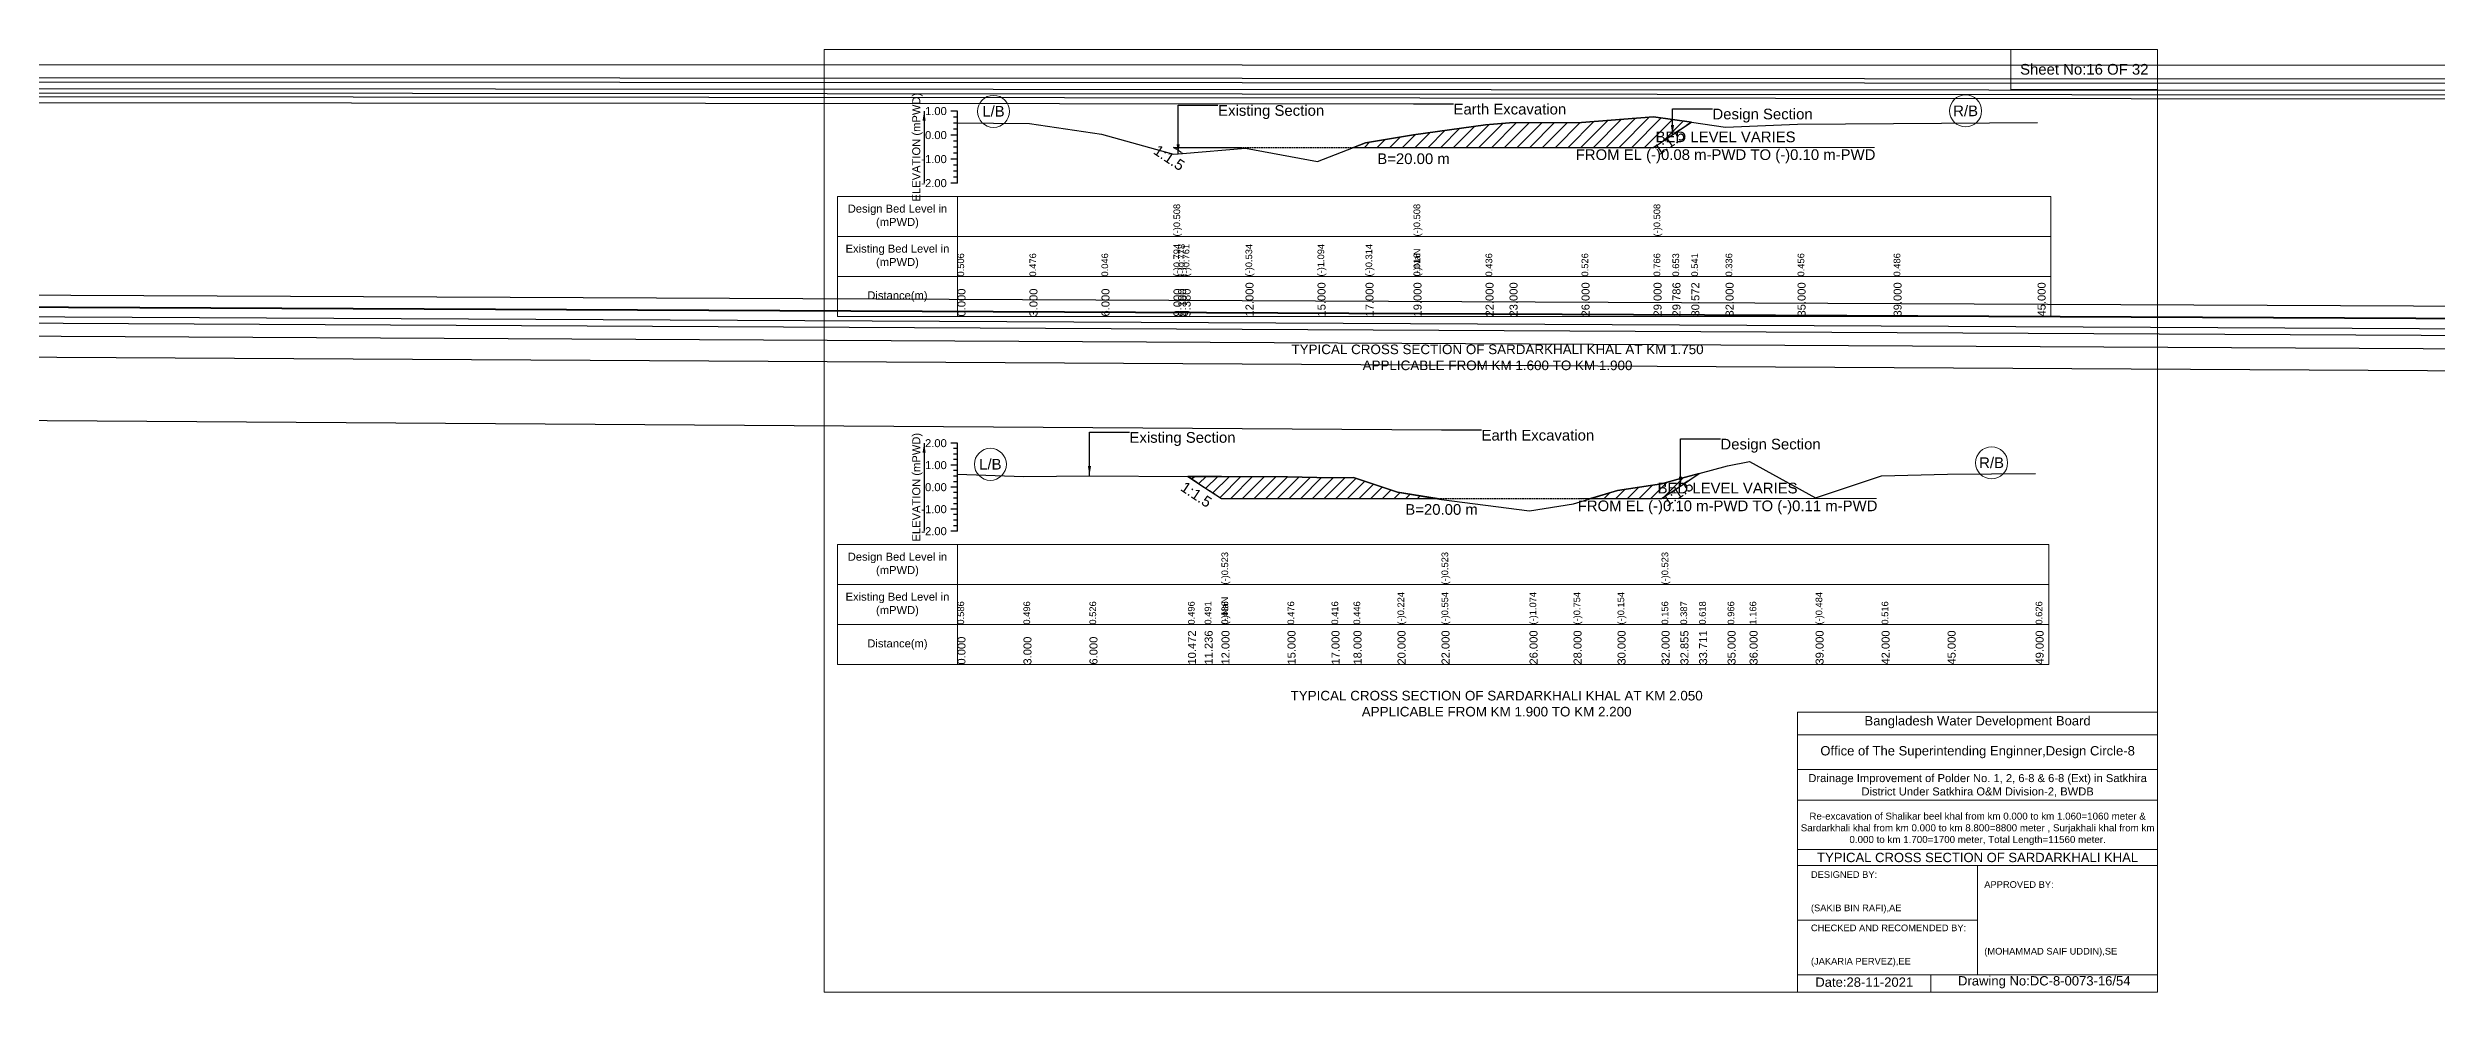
# Model space of a CAD drawing. Header units: inches. Extents: x 0 to 416000, y -4242 to 7.
# Drawn here: x 246507 to 257254, y -4242 to 7 of the extents above; entities that cross this region are included whole.
import ezdxf

# ---------------------------------------------------------------- set-up
doc = ezdxf.new("R2010")
doc.units = ezdxf.units.IN
doc.header["$LTSCALE"] = 7
doc.header["$MEASUREMENT"] = 0
doc.linetypes.add('DASHED', pattern=[0.75, 0.5, -0.25])
for name, color, linetype, lineweight in [('Cross section Data Border', 7, 'Continuous', 9), ('Cross Section Labels', 7, 'Continuous', 9), ('Design_Bed_Level for Xsection', 7, 'DASHED', 25), ('Existing_Bed_Level for Xsection', 7, 'Continuous', 25), ('Long Section Labels', 7, 'Continuous', 9)]:
    doc.layers.add(name, color=color, linetype=linetype, lineweight=lineweight)
doc.styles.get("Standard").update_dxf_attribs({"font": 'arial.ttf'})
doc.dimstyles.get("Standard").update_dxf_attribs({"dimtxt": 0.18, "dimasz": 0.18, "dimexe": 0.18, "dimexo": 0.0625, "dimgap": 0.09, "dimtad": 0, "dimtih": 1, "dimtoh": 1, "dimdec": 4, "dimzin": 0, "dimdsep": 46, "dimtxsty": 'Standard', "dimcen": 0.09, "dimadec": 0, "dimazin": 0, "dimtfac": 1, "dimtdec": 4, "dimtofl": 0, "dimtmove": 0, "dimatfit": 3, "dimfxl": 1, "dimtolj": 1, "dimtzin": 0, "dimarcsym": 0})

msp = doc.modelspace()

# ---------------------------------------------------------------- hatches: boundary and pattern name
at = {"layer": 'Existing_Bed_Level for Xsection'}
h = msp.add_hatch(dxfattribs=at)
h.set_pattern_fill('ANSI31', color=256, scale=324, style=0)
h.paths.add_polyline_path([(252382, -441), (252436, -441), (252652, -441), (252976, -441), (253084, -441), (253408, -441), (253732, -441), (253817, -384), (253902, -327), (253817, -315), (253732, -303), (253408, -329), (253084, -331), (252976, -339), (252652, -384), (252436, -420)])
h = msp.add_hatch(dxfattribs=at)
h.set_pattern_fill('ANSI31', color=256, scale=297, style=0)
h.paths.add_polyline_path([(251637, -1921), (251712, -1971), (251788, -2021), (252085, -2021), (252283, -2021), (252382, -2021), (252580, -2021), (252759, -2021), (252580, -1992), (252382, -1926), (252283, -1928), (252085, -1923), (251788, -1922), (251712, -1921)])
h = msp.add_hatch(dxfattribs=at)
h.set_pattern_fill('ANSI31', color=256, scale=297, style=0)
h.paths.add_polyline_path([(253448, -2021), (253570, -2021), (253768, -2021), (253853, -1965), (253937, -1909), (253853, -1931), (253768, -1954), (253570, -1985)])

# ---------------------------------------------------------------- linework, layer by layer
at = {"layer": 'Cross section Data Border'}
for points in [[(250000, 0), (256000, 0), (256000, -4242), (250000, -4242)], [(255340, 0), (256000, 0), (256000, -180), (255340, -180)], [(250060, -662), (255520, -662), (255520, -1202), (250060, -1202)], [(250060, -2228), (255511, -2228), (255511, -2768), (250060, -2768)]]:
    msp.add_lwpolyline(points, close=True, dxfattribs=at)
for points in [[(250600, -662), (250600, -1202)], [(250060, -842), (255520, -842)], [(250060, -1022), (255520, -1022)], [(250600, -2228), (250600, -2768)], [(250060, -2408), (255511, -2408)], [(250060, -2588), (255511, -2588)], [(254380, -4242), (254380, -2982), (256000, -2982)], [(254380, -3084), (256000, -3084)], [(254380, -3240), (256000, -3240)], [(254380, -3378), (256000, -3378)], [(254380, -3600), (256000, -3600)], [(254380, -3672), (256000, -3672)], [(255190, -3672), (255190, -4164)], [(254380, -3918), (255190, -3918)], [(254380, -4164), (256000, -4164)], [(254980, -4164), (254980, -4242)]]:
    msp.add_lwpolyline(points, dxfattribs=at)
at = {"layer": 'Cross Section Labels'}
for points in [[(253386, -441), (254726, -441)], [(253395, -2021), (254735, -2021)]]:
    msp.add_lwpolyline(points, dxfattribs=at)
for centre in [(250762, -279), (255136, -277), (250748, -1867), (255253, -1860)]:
    msp.add_circle(centre, 72, dxfattribs=at)
at = {"layer": 'Design_Bed_Level for Xsection'}
for points in [[(251613, -468), (251593, -454), (251572, -441), (252652, -441), (253732, -441), (253817, -384), (253902, -327)], [(251637, -1921), (251712, -1971), (251788, -2021), (252778, -2021), (253768, -2021), (253853, -1965), (253937, -1909)]]:
    msp.add_lwpolyline(points, dxfattribs=at)
at = {"layer": 'Existing_Bed_Level for Xsection'}
for points in [[(250600, -278), (250570, -278)], [(250600, -305), (250582, -305)], [(250600, -602), (250600, -494), (250600, -386), (250600, -278)], [(250600, -331), (250924, -334), (251248, -381), (251572, -472), (251572, -472), (251593, -470), (251613, -468), (251896, -444), (252220, -504), (252436, -420), (252652, -384), (252652, -384), (252976, -339), (253084, -331), (253408, -329), (253732, -303), (253732, -303), (253817, -315), (253902, -327), (254056, -350), (254380, -337), (254812, -333), (255460, -329)], [(250600, -386), (250570, -386)], [(250600, -332), (250582, -332)], [(250600, -359), (250582, -359)], [(250600, -413), (250582, -413)], [(250600, -494), (250570, -494)], [(250600, -440), (250582, -440)], [(250600, -467), (250582, -467)], [(250600, -521), (250582, -521)], [(250600, -602), (250570, -602)], [(250600, -548), (250582, -548)], [(250600, -575), (250582, -575)], [(250600, -1772), (250570, -1772)], [(250600, -1796), (250582, -1796)], [(250600, -1821), (250582, -1821)], [(250600, -2168), (250600, -2069), (250600, -1970), (250600, -1871), (250600, -1772)], [(250600, -1871), (250570, -1871)], [(250600, -1846), (250582, -1846)], [(250600, -1895), (250582, -1895)], [(250600, -1920), (250582, -1920)], [(250600, -1912), (250897, -1921), (251194, -1918), (251637, -1921), (251712, -1921), (251788, -1922), (251788, -1922), (252085, -1923), (252283, -1928), (252382, -1926), (252580, -1992), (252778, -2025), (252778, -2025), (253174, -2076), (253372, -2044), (253570, -1985), (253768, -1954), (253768, -1954), (253853, -1931), (253937, -1909), (254065, -1874), (254164, -1854), (254461, -2018), (254758, -1919), (255055, -1912), (255451, -1908)], [(250600, -1970), (250570, -1970)], [(250600, -1945), (250582, -1945)], [(250600, -1994), (250582, -1994)], [(250600, -2019), (250582, -2019)], [(250600, -2069), (250570, -2069)], [(250600, -2044), (250582, -2044)], [(250600, -2093), (250582, -2093)], [(250600, -2118), (250582, -2118)], [(250600, -2143), (250582, -2143)], [(250600, -2168), (250570, -2168)]]:
    msp.add_lwpolyline(points, dxfattribs=at)
for points in [[(252382, -441), (252436, -441), (252652, -441), (252652, -441), (252976, -441), (253084, -441), (253408, -441), (253732, -441), (253732, -441), (253817, -384), (253902, -327), (253902, -327), (253902, -327), (253817, -315), (253732, -303), (253732, -303), (253408, -329), (253084, -331), (252976, -339), (252652, -384), (252652, -384), (252436, -420)], [(251637, -1921), (251637, -1921), (251712, -1971), (251788, -2021), (251788, -2021), (252085, -2021), (252283, -2021), (252382, -2021), (252580, -2021), (252759, -2021), (252580, -1992), (252382, -1926), (252283, -1928), (252085, -1923), (251788, -1922), (251788, -1922), (251712, -1921), (251637, -1921)], [(253448, -2021), (253570, -2021), (253768, -2021), (253768, -2021), (253853, -1965), (253937, -1909), (253937, -1909), (253937, -1909), (253853, -1931), (253768, -1954), (253768, -1954), (253570, -1985)]]:
    msp.add_lwpolyline(points, close=True, dxfattribs=at)

# ---------------------------------------------------------------- texts
at = {"layer": 'Cross section Data Border', "attachment_point": 5}
for s, insert, char_height in [('Sheet No:16 OF 32', (255670, -90), 48), ('Bangladesh Water Development Board', (255190, -3027), 42), ('Office of The Superintending Enginner,Design Circle-8', (255190, -3162), 42)]:
    msp.add_mtext(s, dxfattribs=dict(at, insert=insert, char_height=char_height))
at = {"layer": 'Cross section Data Border'}
for s, insert, char_height, width, attachment_point in [('Design Bed Level in (mPWD)', (250330, -752), 36, 480, 5), ('Existing Bed Level in (mPWD)', (250330, -932), 36, 480, 5), ('Distance(m)', (250330, -1112), 36, 480, 5), ('Design Bed Level in (mPWD)', (250330, -2318), 36, 480, 5), ('Existing Bed Level in (mPWD)', (250330, -2498), 36, 480, 5), ('Distance(m)', (250330, -2678), 36, 480, 5), ('Drainage Improvement of Polder No. 1, 2, 6-8 & 6-8 (Ext) in Satkhira District Under Satkhira O&M Division-2, BWDB', (255190, -3312), 36, 1680, 5), ('Re-excavation of Shalikar beel khal from km 0.000 to km 1.060=1060 meter & Sardarkhali khal from km 0.000 to km 8.800=8800 meter , Surjakhali khal from km 0.000 to km 1.700=1700 meter, Total Length=11560 meter.', (255190, -3507), 31.468, 1620, 5), ('TYPICAL CROSS SECTION OF SARDARKHALI KHAL', (255190, -3636), 42, 1680, 5), ('DESIGNED BY:^J^J^J(SAKIB BIN RAFI),AE', (254440, -3792), 30, 840, 4), ('APPROVED BY:^J^J^J^J^J^J(MOHAMMAD SAIF UDDIN),SE', (255220, -3912), 30, 840, 4), ('CHECKED AND RECOMENDED BY:^J^J^J(JAKARIA PERVEZ),EE', (254440, -4032), 30, 840, 4), ('Date:28-11-2021', (254680, -4197), 42, 840, 5), ('Drawing No:DC-8-0073-16/54', (255490, -4197), 42, 1320, 5)]:
    msp.add_mtext(s, dxfattribs=dict(at, insert=insert, char_height=char_height, width=width, attachment_point=attachment_point))
at = {"layer": 'Cross Section Labels'}
for s, insert, char_height, attachment_point in [('L/B', (250762, -279), 48, 5), ('Existing Section', (251773, -251), 48, 1), ('Earth Excavation', (252832, -245), 48, 1), ('Design Section', (253997, -267), 48, 1), ('R/B', (255136, -277), 48, 5), ('BED LEVEL VARIES ^JFROM EL (-)0.08 m-PWD TO (-)0.10 m-PWD', (254056, -441), 48, 5), ('B=20.00 m', (252652, -468), 48, 2), ('TYPICAL CROSS SECTION OF SARDARKHALI KHAL AT KM 1.750^JAPPLICABLE FROM KM 1.600 TO KM 1.900', (253030, -1386), 43.2, 5), ('Earth Excavation', (252958, -1712), 48, 1), ('Existing Section', (251374, -1722), 48, 1), ('Design Section', (254033, -1752), 48, 1), ('L/B', (250748, -1867), 48, 5), ('R/B', (255253, -1860), 48, 5), ('BED LEVEL VARIES ^JFROM EL (-)0.10 m-PWD TO (-)0.11 m-PWD', (254065, -2021), 48, 5), ('B=20.00 m', (252778, -2046), 48, 2), ('TYPICAL CROSS SECTION OF SARDARKHALI KHAL AT KM 2.050^JAPPLICABLE FROM KM 1.900 TO KM 2.200', (253026, -2944), 43.2, 5)]:
    msp.add_mtext(s, dxfattribs=dict(at, insert=insert, char_height=char_height, attachment_point=attachment_point))
at = {"layer": 'Cross Section Labels', "char_height": 48, "attachment_point": 2}
for insert, rotation in [((253790, -398), 33.6901), ((251566, -468), 326.3099), ((251688, -1983), 326.3099), ((253828, -1977), 33.6901)]:
    msp.add_mtext('1:1.5', dxfattribs=dict(at, insert=insert, rotation=rotation))
at = {"layer": 'Existing_Bed_Level for Xsection', "char_height": 36, "attachment_point": 5, "rotation": 90}
for insert in [(250420, -440), (250420, -1970)]:
    msp.add_mtext('ELEVATION (mPWD)', dxfattribs=dict(at, insert=insert))
at = {"layer": 'Existing_Bed_Level for Xsection', "char_height": 36, "attachment_point": 6}
for s, insert in [('1.00', (250552, -278)), ('0.00', (250552, -386)), ('-1.00', (250552, -494)), ('-2.00', (250552, -602)), ('2.00', (250552, -1772)), ('1.00', (250552, -1871)), ('0.00', (250552, -1970)), ('-1.00', (250552, -2069)), ('-2.00', (250552, -2168))]:
    msp.add_mtext(s, dxfattribs=dict(at, insert=insert))
at = {"layer": 'Long Section Labels', "attachment_point": 1, "rotation": 90}
for s, insert, char_height in [('(-)0.508', (251572, -842), 30), ('(-)0.508', (252652, -842), 30), ('(-)0.508', (253732, -842), 30), ('0.506', (250600, -1022), 30), ('0.506', (250600, -1022), 30), ('0.476', (250924, -1022), 30), ('0.046', (251248, -1022), 30), ('(-)0.794', (251572, -1022), 30), ('(-)0.794', (251572, -1022), 30), ('(-)0.794', (251572, -1022), 30), ('(-)0.778', (251593, -1022), 30), ('(-)0.761', (251613, -1022), 30), ('(-)0.534', (251896, -1022), 30), ('(-)1.094', (252220, -1022), 30), ('(-)0.314', (252436, -1022), 30), ('(-)NaN', (252652, -1022), 30), ('(-)NaN', (252652, -1022), 30), ('0.016', (252652, -1022), 30), ('0.016', (252652, -1022), 30), ('0.436', (252976, -1022), 30), ('0.526', (253408, -1022), 30), ('0.526', (253408, -1022), 30), ('0.766', (253732, -1022), 30), ('0.766', (253732, -1022), 30), ('0.653', (253817, -1022), 30), ('0.541', (253902, -1022), 30), ('0.336', (254056, -1022), 30), ('0.456', (254380, -1022), 30), ('0.486', (254812, -1022), 30), ('12.000', (251896, -1202), 36), ('15.000', (252220, -1202), 36), ('17.000', (252436, -1202), 36), ('19.000', (252652, -1202), 36), ('19.000', (252652, -1202), 36), ('19.000', (252652, -1202), 36), ('22.000', (252976, -1202), 36), ('23.000', (253084, -1202), 36), ('26.000', (253408, -1202), 36), ('29.000', (253732, -1202), 36), ('29.000', (253732, -1202), 36), ('29.000', (253732, -1202), 36), ('29.786', (253817, -1202), 36), ('30.572', (253902, -1202), 36), ('32.000', (254056, -1202), 36), ('35.000', (254380, -1202), 36), ('39.000', (254812, -1202), 36), ('45.000', (255460, -1202), 36), ('0.000', (250600, -1202), 36), ('3.000', (250924, -1202), 36), ('6.000', (251248, -1202), 36), ('9.000', (251572, -1202), 36), ('9.000', (251572, -1202), 36), ('9.000', (251572, -1202), 36), ('9.190', (251593, -1202), 36), ('9.380', (251613, -1202), 36), ('(-)0.523', (251788, -2408), 30), ('(-)0.523', (252778, -2408), 30), ('(-)0.523', (253768, -2408), 30), ('(-)NaN', (251788, -2588), 30), ('(-)NaN', (251788, -2588), 30), ('(-)0.224', (252580, -2588), 30), ('(-)0.554', (252778, -2588), 30), ('(-)0.554', (252778, -2588), 30), ('(-)1.074', (253174, -2588), 30), ('(-)0.754', (253372, -2588), 30), ('(-)0.154', (253570, -2588), 30), ('(-)0.484', (254461, -2588), 30), ('0.586', (250600, -2588), 30), ('0.586', (250600, -2588), 30), ('0.496', (250897, -2588), 30), ('0.526', (251194, -2588), 30), ('0.496', (251637, -2588), 30), ('0.491', (251712, -2588), 30), ('0.486', (251788, -2588), 30), ('0.486', (251788, -2588), 30), ('0.476', (252085, -2588), 30), ('0.416', (252283, -2588), 30), ('0.446', (252382, -2588), 30), ('0.156', (253768, -2588), 30), ('0.156', (253768, -2588), 30), ('0.156', (253768, -2588), 30), ('0.387', (253853, -2588), 30), ('0.618', (253937, -2588), 30), ('0.966', (254065, -2588), 30), ('1.166', (254164, -2588), 30), ('0.516', (254758, -2588), 30), ('0.626', (255451, -2588), 30), ('0.000', (250600, -2768), 36), ('3.000', (250897, -2768), 36), ('6.000', (251194, -2768), 36), ('10.472', (251637, -2768), 36), ('11.236', (251712, -2768), 36), ('12.000', (251788, -2768), 36), ('12.000', (251788, -2768), 36), ('12.000', (251788, -2768), 36), ('15.000', (252085, -2768), 36), ('17.000', (252283, -2768), 36), ('18.000', (252382, -2768), 36), ('20.000', (252580, -2768), 36), ('22.000', (252778, -2768), 36), ('22.000', (252778, -2768), 36), ('22.000', (252778, -2768), 36), ('26.000', (253174, -2768), 36), ('28.000', (253372, -2768), 36), ('30.000', (253570, -2768), 36), ('32.000', (253768, -2768), 36), ('32.000', (253768, -2768), 36), ('32.000', (253768, -2768), 36), ('32.855', (253853, -2768), 36), ('33.711', (253937, -2768), 36), ('35.000', (254065, -2768), 36), ('36.000', (254164, -2768), 36), ('39.000', (254461, -2768), 36), ('42.000', (254758, -2768), 36), ('45.000', (255055, -2768), 36), ('49.000', (255451, -2768), 36)]:
    msp.add_mtext(s, dxfattribs=dict(at, insert=insert, char_height=char_height))

# ---------------------------------------------------------------- leaders
at = {"layer": 'Cross Section Labels', "annotation_type": 0, "has_hookline": 1, "hookline_direction": 0}
for points, text_width in [([(0, 0), (252652, -245), (252832, -245)], 497), ([(0, 0), (252778, -1712), (252958, -1712)], 497), ([(0, 0), (262182, -226), (262362, -226)], 497), ([(0, 0), (292730, -1644), (292910, -1644)], 497), ([(0, 0), (302388, -1583), (302568, -1583)], 497), ([(0, 0), (313700, -186), (313880, -186)], 497), ([(0, 0), (322958, -1614), (323138, -1614)], 497), ([(0, 0), (332446, -171), (332626, -171)], 497), ([(0, 0), (332565, -1624), (332745, -1624)], 497), ([(0, 0), (342778, -95), (342958, -95)], 497), ([(0, 0), (342899, -1611), (343079, -1611)], 497), ([(0, 0), (372584, -1671), (372764, -1671)], 497), ([(0, 0), (383141, -273), (383321, -273)], 497), ([(0, 0), (382536, -1802), (382716, -1802)], 497), ([(0, 0), (392544, -312), (392724, -312)], 497), ([(0, 0), (402652, -287), (402832, -287)], 497), ([(251593, -470), (251593, -251), (251772, -251)], 467), ([(253817, -384), (253817, -267), (253997, -267)], 441), ([(251194, -1918), (251194, -1722), (251374, -1722)], 467), ([(253853, -1965), (253853, -1752), (254033, -1752)], 441)]:
    msp.add_leader(points, dimstyle='Standard', override={"dimasz": 43.2}, dxfattribs=dict(at, text_width=text_width))
at = {"layer": 'Existing_Bed_Level for Xsection'}
for points in [[(250450, -278), (250450, -602)], [(250450, -1772), (250450, -2168)]]:
    msp.add_leader(points, dimstyle='Standard', override={"dimasz": 43.2}, dxfattribs=at)

doc.saveas('drawing.dxf')
